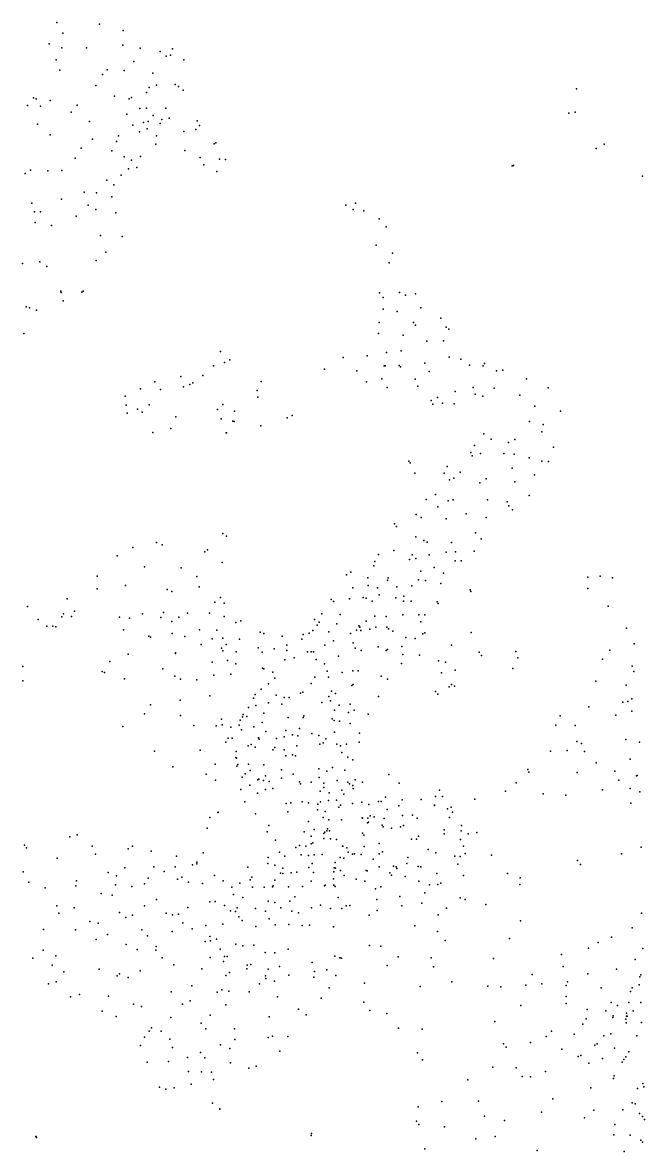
# Model space of a CAD drawing. Header units: millimetres. Extents: x -60275265 to 22802890, y -38578442 to 24337084.
# Drawn here: x 9885622 to 11846622, y 13580696 to 17140696 of the extents above; entities that cross this region are included whole.
import ezdxf

# ---------------------------------------------------------------- set-up
doc = ezdxf.new("R2010")
doc.units = ezdxf.units.MM
doc.header["$MEASUREMENT"] = 0
doc.layers.add('particles', color=7, linetype='Continuous', true_color=0x000000)

msp = doc.modelspace()

# ---------------------------------------------------------------- linework, layer by layer
at = {"layer": 'particles', "color": 93, "true_color": 0x67d435}
for p in [(9993622, 17140696), (10128622, 17135696), (10012622, 17107696), (10202622, 17115696), (9969622, 17073696), (10009622, 17060696), (10087622, 17060696), (10201622, 17069696), (10256622, 17059696), (10358622, 17057696), (9991622, 17022696), (10236622, 17017696), (10319622, 17049696), (10338622, 17034696), (10351622, 17037696), (10393622, 17023696), (10002622, 16990696), (10152622, 16991696), (10205622, 16989696), (10137622, 16976696), (10296622, 16980696), (10366622, 16945696), (10116622, 16942696), (10276622, 16919696), (10284622, 16935696), (10307622, 16943696), (10377622, 16938696), (10391622, 16927696), (11632622, 16931696), (11632622, 16931696), (9900622, 16879696), (9919622, 16903696), (9928622, 16899696), (9941622, 16876696), (9972622, 16894696), (10057622, 16880696), (10175622, 16908696), (10221622, 16899696), (10228622, 16904696), (10038622, 16857696), (10214622, 16851696), (10255622, 16869696), (10276622, 16870696), (10297622, 16847696), (10337622, 16870696), (10347622, 16839696), (11608622, 16854696), (11628622, 16857696), (9932622, 16820696), (10096622, 16828696), (10233622, 16816696), (10266622, 16825696), (10278622, 16805696), (10281622, 16828696), (10319622, 16822696), (10324622, 16834696), (10431622, 16803696), (10436622, 16830696), (10443622, 16815696), (9972622, 16786696), (10106622, 16772696), (10187622, 16783696), (10254622, 16795696), (10307622, 16783696), (10393622, 16797696), (10070622, 16744696), (10166622, 16736696), (10181622, 16765696), (10305622, 16757696), (10397622, 16737696), (10489622, 16758696), (10494622, 16761696), (11694622, 16743696), (11719622, 16757696), (10051622, 16712696), (10205622, 16717696), (10229622, 16706696), (10257622, 16718696), (10445622, 16714696), (10506622, 16709696), (10525622, 16708696), (9893622, 16664696), (9910622, 16675696), (9965622, 16672696), (10009622, 16673696), (10219622, 16679696), (10245622, 16683696), (10457622, 16691696), (10498622, 16670696), (11429622, 16688696), (11432622, 16689696), (11433622, 16689696), (10151622, 16643696), (10173622, 16628696), (10196622, 16659696), (11840622, 16656696), (10079622, 16605696), (10118622, 16603696), (10166622, 16590696), (9914622, 16571696), (10008622, 16583696), (10092622, 16564696), (10904622, 16564696), (10935622, 16570696), (9923622, 16543696), (9942622, 16543696), (10054622, 16529696), (10116622, 16551696), (10179622, 16540696), (10928622, 16550696), (10961622, 16546696), (11010622, 16521696), (9925622, 16510696), (9976622, 16500696), (11032622, 16496696), (10131622, 16469696), (10199622, 16465696), (10148622, 16416696), (11000622, 16438696), (11052622, 16413696), (9885622, 16380696), (9939622, 16385696), (10117622, 16390696), (11041622, 16382696), (9961622, 16371696), (10006622, 16293696), (10007622, 16289696), (10072622, 16290696), (10076622, 16293696), (11011622, 16288696), (11022622, 16273696), (11074622, 16289696), (11093622, 16280696), (11124622, 16285696), (9896622, 16244696), (9907622, 16240696), (9929622, 16233696), (10013622, 16262696), (11022622, 16236696), (11141622, 16240696), (11066622, 16229696), (11204622, 16208696), (11009622, 16194696), (11118622, 16194696), (11124622, 16186696), (11221622, 16179696), (11229622, 16173696), (9889622, 16159696), (11007622, 16159696), (11085622, 16154696), (11160622, 16135696), (11212622, 16136696), (10509622, 16103696), (11033622, 16100696), (11079622, 16105696), (10487622, 16058696), (10522622, 16068696), (10539622, 16076696), (10896622, 16084696), (10972622, 16089696), (11025622, 16057696), (11028622, 16058696), (11073622, 16059696), (11153622, 16066696), (11230622, 16085696), (11267622, 16079696), (11294622, 16060696), (11338622, 16057696), (11342622, 16065696), (10384622, 16024696), (10453622, 16027696), (10837622, 16047696), (10939622, 16042696), (11077622, 16054696), (11167622, 16040696), (11380622, 16042696), (11400622, 16044696), (10257622, 15985696), (10302622, 16007696), (10392622, 15991696), (10412622, 15999696), (10422622, 16004696), (10637622, 16008696), (10970622, 16007696), (11018622, 16017696), (11035622, 15989696), (11123622, 16015696), (11131622, 15993696), (11306622, 15989696), (11372622, 15987696), (11474622, 16017696), (11542622, 15988696), (10209622, 15962696), (10320622, 15983696), (10625622, 15980696), (10627622, 15959696), (11193622, 15958696), (11249622, 15977696), (11312622, 15968696), (11336622, 15962696), (11453622, 15965696), (10212622, 15933696), (10247622, 15921696), (10284622, 15934696), (10500622, 15920696), (10516622, 15936696), (10553622, 15914696), (11174622, 15948696), (11179622, 15937696), (11209622, 15940696), (11246622, 15938696), (11500622, 15930696), (11581622, 15914696), (10215622, 15908696), (10262622, 15911696), (10368622, 15897696), (10511622, 15890696), (10548622, 15883696), (10552622, 15882696), (10719622, 15894696), (10735622, 15901696), (11484622, 15882696), (10296622, 15847696), (10353622, 15860696), (10527622, 15846696), (10528622, 15846696), (10636622, 15868696), (11340622, 15843696), (11523622, 15849696), (11527622, 15872696), (11310622, 15806696), (11363622, 15826696), (11417622, 15816696), (11437622, 15825696), (11299622, 15784696), (11303622, 15774696), (11329622, 15781696), (11403622, 15781696), (11435622, 15779696), (11559622, 15801696), (11103622, 15757696), (11107622, 15752696), (11224622, 15740696), (11429622, 15735696), (11483622, 15767696), (11523622, 15757696), (11544622, 15756696), (11122622, 15719696), (11215622, 15719696), (11245622, 15703696), (11265622, 15722696), (11347622, 15701696), (11499622, 15714696), (11231622, 15698696), (11327622, 15689696), (11437622, 15692696), (11158622, 15636696), (11187622, 15652696), (11227622, 15632696), (11243622, 15635696), (11351622, 15635696), (11413622, 15629696), (11483622, 15649696), (11195622, 15613696), (11418622, 15616696), (11430622, 15603696), (11058622, 15559696), (11126622, 15589696), (11142622, 15579696), (11221622, 15575696), (11284622, 15591696), (11347622, 15579696), (10516622, 15529696), (11064622, 15551696), (11313622, 15531696), (10307622, 15500696), (10325622, 15493696), (10528622, 15520696), (11125622, 15518696), (11150622, 15507696), (11161622, 15501696), (11238622, 15500696), (11331622, 15512696), (10183622, 15458696), (10233622, 15485696), (10460622, 15471696), (10468622, 15477696), (11007622, 15463696), (11056622, 15475696), (11114622, 15461696), (11125622, 15450696), (11167622, 15461696), (11221622, 15470696), (11250622, 15471696), (11309622, 15473696), (10270622, 15424696), (10385622, 15420696), (10514622, 15437696), (10993622, 15427696), (10996622, 15440696), (11105622, 15447696), (11183622, 15422696), (11249622, 15442696), (11268622, 15443696), (10120622, 15394696), (10434622, 15393696), (10907622, 15398696), (10920622, 15407696), (10974622, 15389696), (11036622, 15382696), (11038622, 15389696), (11134622, 15383696), (11141622, 15410696), (11156622, 15380696), (11212622, 15404696), (11668622, 15391696), (11706622, 15394696), (11745622, 15389696), (10120622, 15354696), (10210622, 15365696), (10341622, 15352696), (10356622, 15346696), (10442622, 15360696), (10926622, 15357696), (10975622, 15365696), (11004622, 15357696), (11065622, 15361696), (11113622, 15364696), (11204622, 15371696), (11296622, 15351696), (11299622, 15346696), (11668622, 15355696), (10026622, 15323696), (10491622, 15312696), (10509622, 15327696), (10521622, 15309696), (10858622, 15321696), (10866622, 15314696), (10916622, 15323696), (10959622, 15327696), (10969622, 15325696), (10987622, 15315696), (11009622, 15335696), (11062622, 15326696), (11086622, 15315696), (11087622, 15331696), (11110622, 15315696), (11192622, 15313696), (11196622, 15308696), (9900622, 15299696), (10014622, 15275696), (10049622, 15284696), (10263622, 15275696), (10329622, 15280696), (10405622, 15278696), (10474622, 15278696), (10829622, 15275696), (10886622, 15273696), (11084622, 15272696), (11135622, 15272696), (11153622, 15272696), (11732622, 15300696), (9934622, 15258696), (9961622, 15237696), (9980622, 15237696), (10009622, 15266696), (10039622, 15267696), (10191622, 15265696), (10222622, 15262696), (10321622, 15264696), (10356622, 15251696), (10378622, 15265696), (10521622, 15267696), (10558622, 15248696), (10573622, 15253696), (10806622, 15258696), (10814622, 15240696), (10820622, 15249696), (10876622, 15244696), (10945622, 15238696), (10969622, 15252696), (10996622, 15268696), (11032622, 15267696), (11141622, 15250696), (9990622, 15234696), (10203622, 15225696), (10283622, 15205696), (10288622, 15202696), (10357622, 15213696), (10397622, 15204696), (10443622, 15225696), (10498622, 15224696), (10634622, 15218696), (10646622, 15213696), (10704622, 15205696), (10770622, 15210696), (10789622, 15214696), (10800622, 15223696), (10851622, 15219696), (10919622, 15213696), (10938622, 15224696), (10949622, 15233696), (10952622, 15223696), (10980622, 15227696), (10999622, 15233696), (11034622, 15233696), (11039622, 15228696), (11053622, 15221696), (11094622, 15201696), (11147622, 15212696), (11153622, 15215696), (11300622, 15216696), (11789622, 15230696), (10448622, 15179696), (10483622, 15197696), (10512622, 15167696), (10516622, 15199696), (10527622, 15179696), (10569622, 15195696), (10628622, 15168696), (10678622, 15165696), (10718622, 15177696), (10766622, 15196696), (10838622, 15177696), (10866622, 15190696), (10928622, 15184696), (10934622, 15167696), (11006622, 15171696), (11081622, 15172696), (11123622, 15198696), (11238622, 15177696), (11814622, 15181696), (10218622, 15148696), (10367622, 15152696), (10367622, 15150696), (10517622, 15159696), (10559622, 15156696), (10641622, 15154696), (10712622, 15130696), (10718622, 15160696), (10741622, 15137696), (10783622, 15156696), (10795622, 15156696), (10802622, 15156696), (10811622, 15131696), (10881622, 15142696), (10953622, 15160696), (11032622, 15160696), (11036622, 15163696), (11084622, 15147696), (11137622, 15145696), (11325622, 15154696), (11332622, 15144696), (11440622, 15157696), (11447622, 15137696), (11714622, 15132696), (11737622, 15161696), (9886622, 15109696), (10160622, 15125696), (10327622, 15102696), (10483622, 15123696), (10531622, 15128696), (10558622, 15118696), (10642622, 15104696), (10646622, 15102696), (10837622, 15118696), (10846622, 15095696), (10926622, 15096696), (10943622, 15096696), (11080622, 15119696), (11197622, 15127696), (11219622, 15123696), (11249622, 15098696), (11431622, 15103696), (11807622, 15110696), (11813622, 15094696), (9886622, 15064696), (10136622, 15093696), (10143622, 15090696), (10206622, 15070696), (10365622, 15079696), (10383622, 15069696), (10434622, 15067696), (10488622, 15082696), (10542622, 15085696), (10674622, 15091696), (10681622, 15072696), (10807622, 15076696), (10850622, 15076696), (10893622, 15090696), (11016622, 15079696), (11036622, 15069696), (11206622, 15089696), (11693622, 15063696), (10637622, 15038696), (10660622, 15055696), (10761622, 15025696), (10769622, 15028696), (10795622, 15056696), (10859622, 15032696), (10872622, 15024696), (10923622, 15049696), (10928622, 15053696), (11187622, 15030696), (11230622, 15045696), (11238622, 15052696), (11247622, 15047696), (11788622, 15050696), (10288622, 14988696), (10382622, 15003696), (10476622, 15017696), (10613622, 15009696), (10619622, 15021696), (10661622, 14995696), (10685622, 15019696), (10703622, 14991696), (10710622, 15011696), (10726622, 15012696), (10829622, 14996696), (10851622, 15015696), (10856622, 15001696), (10883622, 14987696), (10918622, 14990696), (11007622, 15015696), (11194622, 15022696), (11778622, 14997696), (11794622, 14999696), (11806622, 15007696), (10270622, 14960696), (10383622, 14955696), (10581622, 14958696), (10592622, 14952696), (10597622, 14980696), (10621622, 14986696), (10646622, 14962696), (10772622, 14954696), (10869622, 14972696), (10913622, 14964696), (10931622, 14972696), (10975622, 14959696), (11580622, 14954696), (11671622, 14982696), (11756622, 14956696), (11806622, 14968696), (10201622, 14920696), (10425622, 14923696), (10495622, 14922696), (10512622, 14943696), (10514622, 14925696), (10542622, 14918696), (10568622, 14924696), (10571622, 14940696), (10579622, 14951696), (10614622, 14919696), (10641622, 14933696), (10723622, 14948696), (10770622, 14948696), (10861622, 14944696), (10868622, 14939696), (10884622, 14937696), (10918622, 14929696), (11567622, 14924696), (11628622, 14923696), (10533622, 14883696), (10546622, 14883696), (10575622, 14910696), (10629622, 14884696), (10652622, 14904696), (10686622, 14882696), (10710622, 14887696), (10715622, 14907696), (10736622, 14894696), (10753622, 14891696), (10758622, 14914696), (10797622, 14898696), (10819622, 14892696), (10841622, 14881696), (10869622, 14902696), (10948622, 14899696), (10445622, 14845696), (10526622, 14871696), (10596622, 14859696), (10606622, 14863696), (10619622, 14855696), (10631622, 14880696), (10674622, 14846696), (10681622, 14854696), (10710622, 14847696), (10750622, 14859696), (10822622, 14864696), (10833622, 14869696), (10876622, 14864696), (10888622, 14859696), (10906622, 14864696), (10946622, 14871696), (11633622, 14873696), (11648622, 14866696), (11787622, 14879696), (11830622, 14871696), (10301622, 14842696), (10558622, 14822696), (10559622, 14841696), (10560622, 14820696), (10715622, 14828696), (10736622, 14831696), (10746622, 14828696), (10892622, 14838696), (10911622, 14823696), (10926622, 14815696), (11550622, 14842696), (11602622, 14844696), (11657622, 14841696), (11801622, 14817696), (10359622, 14793696), (10492622, 14801696), (10561622, 14795696), (10564622, 14800696), (10597622, 14801696), (10603622, 14781696), (10646622, 14799696), (10702622, 14783696), (10819622, 14787696), (10844622, 14779696), (10862622, 14791696), (10901622, 14782696), (11478622, 14784696), (11482622, 14776696), (11634622, 14775696), (11694622, 14805696), (11753622, 14779696), (10464622, 14770696), (10493622, 14751696), (10578622, 14760696), (10587622, 14771696), (10627622, 14752696), (10630622, 14754696), (10645622, 14750696), (10651622, 14765696), (10663622, 14747696), (10702622, 14757696), (10738622, 14770696), (10758622, 14746696), (10761622, 14739696), (10795622, 14744696), (10820622, 14759696), (10835622, 14741696), (10877622, 14750696), (10911622, 14745696), (10916622, 14739696), (10934622, 14752696), (10957622, 14745696), (11040622, 14769696), (11073622, 14741696), (11442622, 14742696), (11765622, 14751696), (11821622, 14765696), (11823622, 14766696), (10573622, 14721696), (10602622, 14735696), (10626622, 14710696), (10651622, 14721696), (10674622, 14725696), (10823622, 14716696), (10835622, 14728696), (10852622, 14711696), (10892622, 14719696), (10898622, 14707696), (10926622, 14734696), (10928622, 14725696), (11200622, 14719696), (11408622, 14716696), (11527622, 14708696), (11598622, 14704696), (11714622, 14720696), (11801622, 14725696), (11832622, 14714696), (10586622, 14683696), (10716622, 14677696), (10731622, 14679696), (10767622, 14683696), (10787622, 14679696), (10816622, 14675696), (10825622, 14682696), (10850622, 14687696), (10875622, 14688696), (10888622, 14672696), (10925622, 14677696), (10955622, 14681696), (10977622, 14674696), (11007622, 14684696), (11016622, 14684696), (11030622, 14697696), (11072622, 14670696), (11082622, 14689696), (11142622, 14690696), (11184622, 14672696), (11184622, 14671696), (11187622, 14699696), (11209622, 14699696), (11311622, 14691696), (11803622, 14678696), (10476622, 14633696), (10501622, 14649696), (10502622, 14650696), (10620622, 14645696), (10721622, 14651696), (10815622, 14657696), (10833622, 14633696), (10839622, 14652696), (10882622, 14666696), (10956622, 14632696), (10957622, 14631696), (10974622, 14631696), (10981622, 14638696), (10994622, 14635696), (11035622, 14658696), (11083622, 14639696), (11115622, 14640696), (11129622, 14631696), (11225622, 14660696), (11231622, 14633696), (11237622, 14666696), (11241622, 14650696), (10467622, 14599696), (10662622, 14608696), (10787622, 14620696), (10847622, 14597696), (10851622, 14626696), (10891622, 14626696), (10973622, 14616696), (10976622, 14618696), (11019622, 14609696), (11022622, 14604696), (11025622, 14630696), (11048622, 14599696), (11077622, 14604696), (11086622, 14608696), (11269622, 14608696), (10034622, 14572696), (10057622, 14578696), (10656622, 14588696), (10683622, 14562696), (10773622, 14588696), (10795622, 14574696), (10805622, 14595696), (10835622, 14583696), (10835622, 14567696), (10838622, 14587696), (10844622, 14591696), (10853622, 14591696), (10856622, 14566696), (10875622, 14564696), (10957622, 14584696), (10961622, 14577696), (11111622, 14565696), (11127622, 14565696), (11134622, 14574696), (11214622, 14594696), (11215622, 14582696), (11266622, 14564696), (11268622, 14591696), (11290622, 14582696), (11318622, 14586696), (9891622, 14546696), (9897622, 14537696), (10104622, 14543696), (10218622, 14534696), (10232622, 14543696), (10290622, 14527696), (10747622, 14538696), (10758622, 14545696), (10778622, 14543696), (10795622, 14550696), (10800622, 14553696), (10894622, 14543696), (10895622, 14543696), (10908622, 14537696), (10962622, 14542696), (11009622, 14551696), (11020622, 14525696), (11164622, 14532696), (11275622, 14543696), (11836622, 14540696), (9994622, 14505696), (10115622, 14517696), (10370622, 14511696), (10435622, 14492696), (10455622, 14522696), (10659622, 14507696), (10695622, 14524696), (10712622, 14511696), (10764622, 14515696), (10787622, 14513696), (10805622, 14515696), (10830622, 14516696), (10871622, 14491696), (10886622, 14507696), (10898622, 14505696), (10912622, 14524696), (10925622, 14517696), (10932622, 14518696), (10953622, 14516696), (10991622, 14502696), (11010622, 14519696), (11100622, 14507696), (11188622, 14522696), (11248622, 14511696), (11265622, 14510696), (11281622, 14520696), (11364622, 14514696), (11635622, 14497696), (11774622, 14519696), (9887622, 14462696), (10155622, 14460696), (10207622, 14474696), (10299622, 14477696), (10331622, 14463696), (10366622, 14478696), (10421622, 14484696), (10435622, 14487696), (10595622, 14476696), (10658622, 14488696), (10681622, 14483696), (10698622, 14458696), (10706622, 14473696), (10706622, 14457696), (10732622, 14459696), (10750622, 14461696), (10788622, 14475696), (10798622, 14488696), (10802622, 14460696), (10867622, 14462696), (10868622, 14474696), (10872622, 14473696), (10888622, 14466696), (10968622, 14466696), (10972622, 14465696), (11010622, 14478696), (11043622, 14459696), (11055622, 14480696), (11063622, 14477696), (11065622, 14472696), (11097622, 14488696), (11133622, 14479696), (11141622, 14477696), (11191622, 14456696), (11258622, 14486696), (11414622, 14456696), (11644622, 14485696), (9905622, 14429696), (10053622, 14418696), (10053622, 14418696), (10055622, 14433696), (10178622, 14421696), (10181622, 14449696), (10270622, 14424696), (10281622, 14442696), (10374622, 14439696), (10387622, 14445696), (10408622, 14429696), (10452622, 14425696), (10490622, 14450696), (10518622, 14433696), (10570622, 14426696), (10603622, 14437696), (10608622, 14445696), (10675622, 14418696), (10680622, 14435696), (10795622, 14432696), (10837622, 14418696), (10839622, 14420696), (10865622, 14440696), (10867622, 14420696), (10899622, 14450696), (10937622, 14439696), (10964622, 14432696), (11048622, 14451696), (11092622, 14447696), (11135622, 14432696), (11168622, 14421696), (11194622, 14422696), (11204622, 14426696), (11275622, 14450696), (11453622, 14422696), (11454622, 14443696), (9956622, 14411696), (10133622, 14393696), (10168622, 14388696), (10230622, 14416696), (10545622, 14413696), (10550622, 14390696), (10610622, 14413696), (10647622, 14413696), (10673622, 14414696), (10724622, 14414696), (10744622, 14383696), (10768622, 14415696), (10871622, 14415696), (10998622, 14408696), (11015622, 14414696), (11075622, 14384696), (11154622, 14396696), (9993622, 14355696), (10048622, 14348696), (10270622, 14354696), (10307622, 14375696), (10406622, 14349696), (10476622, 14367696), (10492622, 14368696), (10522622, 14356696), (10562622, 14348696), (10580622, 14381696), (10659622, 14369696), (10681622, 14365696), (10699622, 14348696), (10728622, 14369696), (10796622, 14348696), (10824622, 14357696), (10880622, 14381696), (10905622, 14355696), (10917622, 14356696), (11002622, 14374696), (11081622, 14355696), (11144622, 14363696), (11222622, 14347696), (11265622, 14380696), (11281622, 14374696), (11346622, 14359696), (9999622, 14331696), (10191622, 14334696), (10211622, 14318696), (10232622, 14325696), (10338622, 14331696), (10358622, 14326696), (10377622, 14328696), (10541622, 14339696), (10556622, 14337696), (10567622, 14320696), (10620622, 14346696), (10651622, 14338696), (10663622, 14313696), (10734622, 14338696), (10755622, 14332696), (10856622, 14346696), (10892622, 14346696), (10978622, 14325696), (11003622, 14340696), (11196622, 14326696), (11837622, 14331696), (9951622, 14280696), (10052622, 14279696), (10097622, 14305696), (10123622, 14300696), (10261622, 14279696), (10390622, 14301696), (10420622, 14282696), (10463622, 14292696), (10517622, 14297696), (10577622, 14308696), (10621622, 14289696), (10682622, 14295696), (10725622, 14296696), (10767622, 14293696), (10790622, 14294696), (10866622, 14288696), (11122622, 14291696), (11455622, 14307696), (11807622, 14285696), (10117622, 14248696), (10153622, 14264696), (10279622, 14260696), (10357622, 14274696), (10461622, 14242696), (10475622, 14258696), (10478622, 14244696), (10497622, 14249696), (11193622, 14274696), (11218622, 14245696), (11421622, 14251696), (11742622, 14256696), (9950622, 14215696), (10212622, 14233696), (10246622, 14217696), (10305622, 14215696), (10306622, 14226696), (10508622, 14218696), (10558622, 14234696), (10580622, 14228696), (10614622, 14230696), (10650622, 14207696), (10681622, 14206696), (10723622, 14218696), (10979622, 14229696), (11015622, 14227696), (11670622, 14221696), (11700622, 14239696), (11841622, 14220696), (9917622, 14189696), (9990622, 14197696), (10325622, 14190696), (10477622, 14192696), (10519622, 14179696), (10522622, 14195696), (10530622, 14195696), (10605622, 14169696), (10798622, 14176696), (10870622, 14196696), (10885622, 14190696), (10891622, 14189696), (11069622, 14194696), (11173622, 14190696), (11370622, 14188696), (11585622, 14201696), (11817622, 14185696), (9978622, 14167696), (10015622, 14146696), (10127622, 14155696), (10183622, 14134696), (10191622, 14140696), (10256622, 14150696), (10362622, 14168696), (10450622, 14156696), (10526622, 14135696), (10538622, 14144696), (10592622, 14156696), (10593622, 14167696), (10651622, 14134696), (10659622, 14155696), (10695622, 14163696), (10725622, 14136696), (10806622, 14147696), (10845622, 14153696), (10873622, 14135696), (11035622, 14166696), (11181622, 14162696), (11492622, 14138696), (11590622, 14163696), (11668622, 14140696), (11758622, 14155696), (11835622, 14137696), (9967622, 14108696), (9991622, 14115696), (10218622, 14129696), (10419622, 14102696), (10632622, 14108696), (10652622, 14125696), (10679622, 14117696), (10804622, 14130696), (10963622, 14111696), (11139622, 14100696), (11239622, 14115696), (11352622, 14101696), (11393622, 14099696), (11472622, 14104696), (11522622, 14109696), (11522622, 14109696), (11599622, 14103696), (11603622, 14115696), (11829622, 14105696), (11832622, 14131696), (10036622, 14067696), (10065622, 14075696), (10156622, 14070696), (10354622, 14083696), (10499622, 14082696), (10513622, 14090696), (10535622, 14085696), (10600622, 14083696), (10689622, 14067696), (10827622, 14063696), (10852622, 14096696), (11599622, 14069696), (11710622, 14096696), (11802622, 14084696), (11807622, 14096696), (10235622, 14044696), (10260622, 14037696), (10389622, 14044696), (10414622, 14055696), (10526622, 14042696), (10755622, 14029696), (10961622, 14051696), (11456622, 14040696), (11599622, 14046696), (11665622, 14028696), (11741622, 14050696), (11761622, 14040696), (11797622, 14050696), (11835622, 14050696), (10136622, 14022696), (10180622, 14006696), (10353622, 14002696), (10477622, 14010696), (10663622, 14004696), (10779622, 14011696), (10980622, 14024696), (11034622, 14015696), (11662622, 13998696), (11724622, 14023696), (11746622, 14002696), (11747622, 14008696), (11787622, 13997696), (11790622, 14016696), (11790622, 14007696), (11792622, 14007696), (11811622, 14023696), (10284622, 13959696), (10292622, 13970696), (10322622, 13959696), (10448622, 13985696), (10463622, 13967696), (10553622, 13967696), (11070622, 13969696), (11145622, 13966696), (11374622, 13990696), (11553622, 13959696), (11652622, 13981696), (11788622, 13986696), (11837622, 13987696), (10269622, 13940696), (10349622, 13934696), (10554622, 13933696), (10659622, 13939696), (10673622, 13943696), (10721622, 13942696), (11402622, 13919696), (11487622, 13923696), (11536622, 13942696), (11624622, 13950696), (11697622, 13919696), (11718622, 13945696), (11740622, 13951696), (11822622, 13945696), (10257622, 13914696), (10358622, 13908696), (10446622, 13892696), (10509622, 13916696), (10539622, 13905696), (10696622, 13896696), (11130622, 13891696), (11410622, 13909696), (11586622, 13903696), (11690622, 13915696), (11752622, 13906696), (11797622, 13894696), (10278622, 13862696), (10345622, 13864696), (10405622, 13876696), (10460622, 13875696), (10541622, 13859696), (10622622, 13849696), (11146622, 13869696), (11637622, 13879696), (11645622, 13883696), (11671622, 13858696), (11714622, 13873696), (11776622, 13862696), (11781622, 13870696), (11787622, 13878696), (10408622, 13832696), (10449622, 13831696), (10481622, 13830696), (10599622, 13843696), (11368622, 13846696), (11442622, 13844696), (11460622, 13816696), (11487622, 13815696), (11534622, 13832696), (11751622, 13818696), (10317622, 13783696), (10363622, 13781696), (10417622, 13792696), (10487622, 13807696), (11289622, 13806696), (11677622, 13781696), (11748622, 13810696), (11824622, 13778696), (11841622, 13794696), (11844622, 13784696), (10337622, 13776696), (11557622, 13746696), (10484622, 13732696), (10507622, 13714696), (10507622, 13713696), (11133622, 13721696), (11207622, 13737696), (11323622, 13738696), (11686622, 13710696), (11778622, 13711696), (11807622, 13733696), (11817622, 13730696), (11127622, 13675696), (11342622, 13691696), (11405622, 13677696), (11521622, 13704696), (11657622, 13686696), (11830622, 13700696), (11840622, 13690696), (11846622, 13681696), (10796622, 13637696), (11135622, 13665696), (11216622, 13658696), (11753622, 13665696), (9927622, 13627696), (9928622, 13627696), (9929622, 13624696), (10795622, 13630696), (10795622, 13630696), (11314622, 13620696), (11375622, 13627696), (11750622, 13632696), (11801622, 13631696), (11835622, 13615696), (11840622, 13609696), (11154622, 13588696), (11508622, 13583696), (11782622, 13580696)]:
    msp.add_point(p, dxfattribs=at)

doc.saveas('drawing.dxf')
